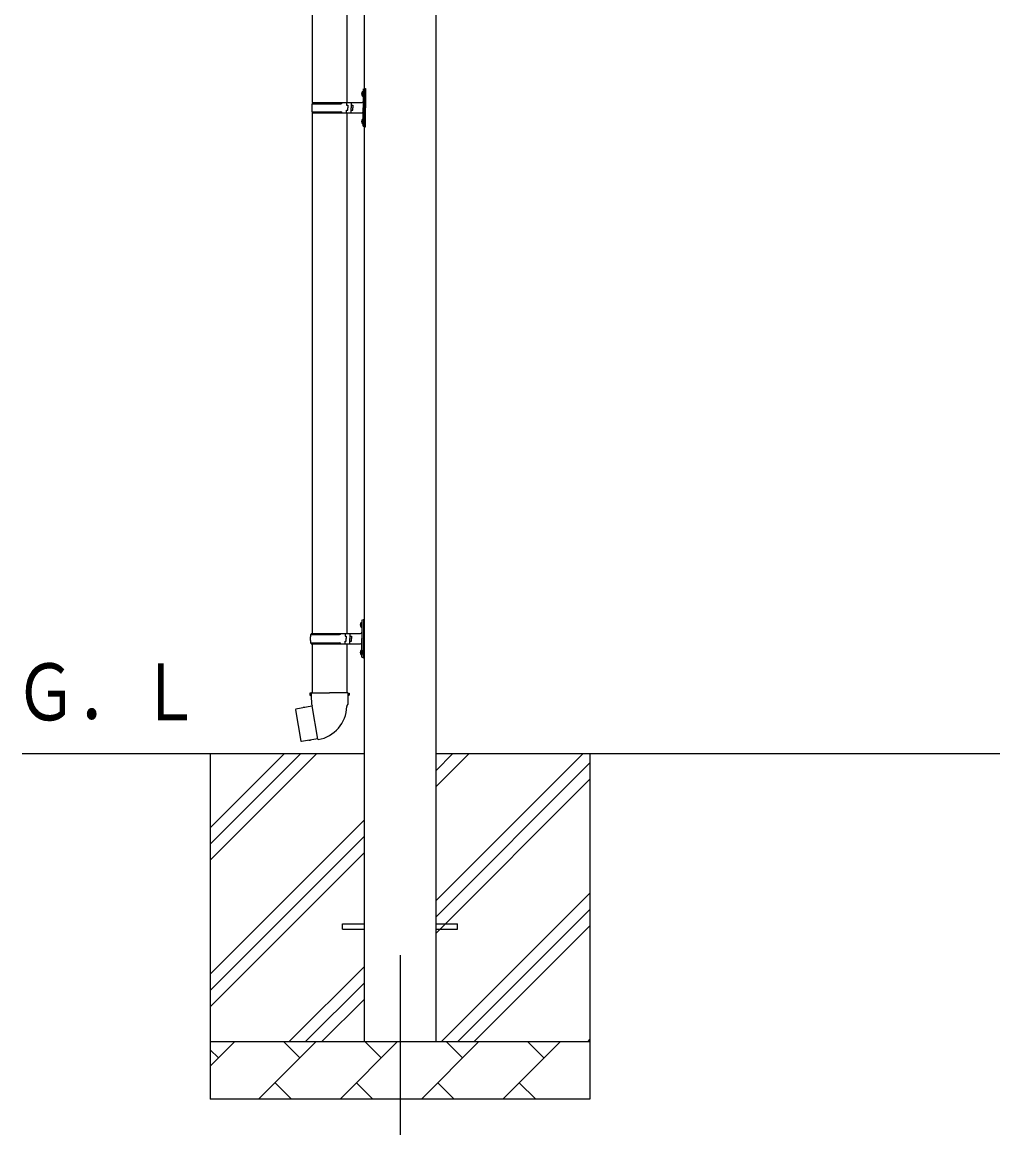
# Model space of a CAD drawing. Units: millimetres, scale not verified. Extents: x -12615 to 12615, y -8910 to 8910.
# Drawn here: x -1695 to -8, y -5632 to -3711 of the extents above; entities that cross this region are included whole.
import ezdxf
from ezdxf.enums import TextEntityAlignment as Align

# ---------------------------------------------------------------- set-up
doc = ezdxf.new("R2010")
doc.units = ezdxf.units.MM
doc.header["$LTSCALE"] = 40
for name, color, linetype in [('0-3_YKK_12', 2, 'Continuous'), ('0-4_YKK_13', 4, 'Continuous'), ('0-5_YKK_A1', 4, 'Continuous')]:
    doc.layers.add(name, color=color, linetype=linetype)
doc.styles.add('ＭＳ ゴシック', font='')
doc.styles.get('ＭＳ ゴシック').set_extended_font_data('MS Gothic')

msp = doc.modelspace()

# ---------------------------------------------------------------- linework, layer by layer
at = {"layer": '0-3_YKK_12'}
msp.add_line((-1038.18, -5332.18), (-1038.18, -5832.18), dxfattribs=at)
at = {"layer": '0-4_YKK_13'}
for p, q in [((-1190.68, -2946.18), (-1190.68, -3850.68)), ((-1130.68, -2946.18), (-1130.68, -3850.68)), ((-1104.48, -3833.54), (-1102.43, -3834.53)), ((-1103.21, -3831.53), (-1102.58, -3831.53)), ((-1103.21, -3831.53), (-1103.21, -3839.83)), ((-1103.21, -3839.83), (-1102.58, -3839.83)), ((-1102.58, -3831.53), (-1102.58, -3839.83)), ((-1102.58, -3831.53), (-1102.18, -3831.93)), ((-1102.58, -3839.83), (-1102.18, -3839.43)), ((-1102.43, -3834.53), (-1101.82, -3835.68)), ((-1102.18, -3827.68), (-1099.18, -3826.18)), ((-1102.18, -3827.68), (-1102.18, -3859.68)), ((-1102.18, -3831.93), (-1102.18, -3839.43)), ((-1099.18, -3826.18), (-1099.18, -3859.68)), ((-1099.18, -3826.18), (-1098.18, -3826.18)), ((-1098.18, -3826.18), (-1098.18, -3859.68)), ((-1191.18, -3852.68), (-1140.85, -3852.68)), ((-1190.18, -3850.68), (-1104.18, -3850.68)), ((-1190.18, -3850.68), (-1190.18, -3852.68)), ((-1131.18, -3850.68), (-1131.18, -3855.18)), ((-1131.18, -3855.18), (-1129.18, -3855.18)), ((-1129.18, -3855.18), (-1129.18, -3859.68)), ((-1129.18, -3864.18), (-1129.18, -3859.68)), ((-1123.18, -3850.68), (-1123.18, -3859.68)), ((-1123.18, -3855.18), (-1120.18, -3855.18)), ((-1123.18, -3868.68), (-1123.18, -3859.68)), ((-1120.18, -3855.18), (-1120.18, -3859.68)), ((-1120.18, -3864.18), (-1120.18, -3859.68)), ((-1102.18, -3891.68), (-1102.18, -3859.68)), ((-1099.18, -3893.18), (-1099.18, -3859.68)), ((-1098.18, -3893.18), (-1098.18, -3859.68)), ((-1191.18, -3866.68), (-1140.85, -3866.68)), ((-1190.68, -3868.68), (-1190.68, -4773.18)), ((-1190.18, -3868.68), (-1190.18, -3866.68)), ((-1190.18, -3868.68), (-1104.18, -3868.68)), ((-1131.18, -3868.68), (-1131.18, -3864.18)), ((-1131.18, -3864.18), (-1129.18, -3864.18)), ((-1130.68, -3868.68), (-1130.68, -4773.18)), ((-1123.18, -3864.18), (-1120.18, -3864.18)), ((-1103.21, -3879.53), (-1102.58, -3879.53)), ((-1103.21, -3879.53), (-1103.21, -3887.83)), ((-1102.58, -3879.53), (-1102.58, -3887.83)), ((-1102.58, -3879.53), (-1102.18, -3879.93)), ((-1102.18, -3879.93), (-1102.18, -3887.43)), ((-1104.48, -3881.54), (-1102.43, -3882.53)), ((-1103.21, -3887.83), (-1102.58, -3887.83)), ((-1102.58, -3887.83), (-1102.18, -3887.43)), ((-1102.43, -3882.53), (-1101.82, -3883.68)), ((-1102.18, -3891.68), (-1099.18, -3893.18)), ((-1099.18, -3893.18), (-1098.18, -3893.18)), ((-1106.98, -4756.04), (-1104.93, -4757.03)), ((-1105.71, -4754.03), (-1105.08, -4754.03)), ((-1105.71, -4754.03), (-1105.71, -4762.33)), ((-1105.71, -4762.33), (-1105.08, -4762.33)), ((-1105.08, -4754.03), (-1105.08, -4762.33)), ((-1105.08, -4754.03), (-1104.68, -4754.43)), ((-1105.08, -4762.33), (-1104.68, -4761.93)), ((-1104.93, -4757.03), (-1104.32, -4758.18)), ((-1104.68, -4750.18), (-1101.68, -4748.68)), ((-1104.68, -4750.18), (-1104.68, -4782.18)), ((-1104.68, -4754.43), (-1104.68, -4761.93)), ((-1101.68, -4748.68), (-1101.68, -4782.18)), ((-1101.68, -4748.68), (-1100.68, -4748.68)), ((-1100.68, -4748.68), (-1100.68, -4782.18)), ((-1193.68, -4775.18), (-1143.35, -4775.18)), ((-1192.68, -4773.18), (-1106.68, -4773.18)), ((-1192.68, -4773.18), (-1192.68, -4775.18)), ((-1133.68, -4773.18), (-1133.68, -4777.68)), ((-1133.68, -4777.68), (-1131.68, -4777.68)), ((-1131.68, -4777.68), (-1131.68, -4782.18)), ((-1131.68, -4786.68), (-1131.68, -4782.18)), ((-1125.68, -4773.18), (-1125.68, -4782.18)), ((-1125.68, -4777.68), (-1122.68, -4777.68)), ((-1125.68, -4791.18), (-1125.68, -4782.18)), ((-1122.68, -4777.68), (-1122.68, -4782.18)), ((-1122.68, -4786.68), (-1122.68, -4782.18)), ((-1104.68, -4814.18), (-1104.68, -4782.18)), ((-1101.68, -4815.68), (-1101.68, -4782.18)), ((-1100.68, -4815.68), (-1100.68, -4782.18)), ((-1193.68, -4789.18), (-1143.35, -4789.18)), ((-1192.68, -4791.18), (-1192.68, -4789.18)), ((-1192.68, -4791.18), (-1106.68, -4791.18)), ((-1190.68, -4791.18), (-1190.68, -4876.11)), ((-1133.68, -4791.18), (-1133.68, -4786.68)), ((-1133.68, -4786.68), (-1131.68, -4786.68)), ((-1130.68, -4791.18), (-1130.68, -4876.11)), ((-1125.68, -4786.68), (-1122.68, -4786.68)), ((-1105.71, -4802.03), (-1105.08, -4802.03)), ((-1105.71, -4802.03), (-1105.71, -4810.33)), ((-1105.08, -4802.03), (-1105.08, -4810.33)), ((-1105.08, -4802.03), (-1104.68, -4802.43)), ((-1104.68, -4802.43), (-1104.68, -4809.93)), ((-1106.98, -4804.04), (-1104.93, -4805.03)), ((-1105.71, -4810.33), (-1105.08, -4810.33)), ((-1105.08, -4810.33), (-1104.68, -4809.93)), ((-1104.93, -4805.03), (-1104.32, -4806.18)), ((-1104.68, -4814.18), (-1101.68, -4815.68)), ((-1101.68, -4815.68), (-1100.68, -4815.68)), ((-1192.53, -4876.11), (-1194.68, -4876.89)), ((-1194.68, -4876.89), (-1194.68, -4880.51)), ((-1192.53, -4876.11), (-1160.68, -4876.11)), ((-1192.53, -4876.11), (-1192.44, -4881.33)), ((-1128.83, -4876.11), (-1160.68, -4876.11)), ((-1128.83, -4876.11), (-1126.68, -4876.89)), ((-1126.68, -4876.89), (-1126.68, -4880.51)), ((-1194.68, -4880.51), (-1192.44, -4881.33)), ((-1192.44, -4881.33), (-1192.18, -4896.11)), ((-1192.18, -4896.11), (-1190.83, -4898.11)), ((-1191.02, -4898.31), (-1191.02, -4899.02)), ((-1190.83, -4898.11), (-1190.86, -4898.12)), ((-1130.49, -4898.05), (-1130.56, -4900.21)), ((-1129.18, -4896.11), (-1130.49, -4898.05)), ((-1126.68, -4880.51), (-1128.92, -4881.33)), ((-1219.14, -4904.56), (-1219.95, -4905.73)), ((-1219.95, -4905.73), (-1210.33, -4960.29)), ((-1191.27, -4899.31), (-1219.14, -4904.56)), ((-1206.4, -4901.96), (-1206.61, -4902.2)), ((-1180.91, -4956.61), (-1191.05, -4899.13)), ((-1180.61, -4957.37), (-1180.85, -4956.71)), ((-1196.3, -4959.2), (-1196.58, -4959.05)), ((-1138.18, -5277.68), (-1100.68, -5277.68)), ((-1138.18, -5286.68), (-1138.18, -5277.68)), ((-975.68, -5277.68), (-938.18, -5277.68)), ((-938.18, -5286.68), (-938.18, -5277.68)), ((-1138.18, -5286.68), (-1100.68, -5286.68)), ((-975.68, -5286.68), (-938.18, -5286.68))]:
    msp.add_line(p, q, dxfattribs=at)
for points in [[(-1104.48, -3837.83), (-1102.43, -3836.83), (-1101.82, -3835.68)], [(-1104.48, -3885.83), (-1102.43, -3884.83), (-1101.82, -3883.68)], [(-1106.98, -4760.33), (-1104.93, -4759.33), (-1104.32, -4758.18)], [(-1106.98, -4808.33), (-1104.93, -4807.33), (-1104.32, -4806.18)], [(-1128.83, -4876.11), (-1128.92, -4881.33), (-1129.18, -4896.11)], [(-1204.15, -4901.74), (-1204.43, -4901.59), (-1206.4, -4901.96)], [(-1181.18, -4956.51), (-1209.17, -4961.11), (-1210.33, -4960.29)], [(-1194.12, -4958.64), (-1194.33, -4958.88), (-1196.3, -4959.2)]]:
    msp.add_lwpolyline(points, dxfattribs=at)
for centre, radius, start, end in [((-1098.88, -3835.68), 6, 136.21765, 223.78235), ((-1142.43, -3859.68), 49.25, 171.82876, 180.00002), ((-1142.43, -3859.68), 49.25, 180.00002, 188.17127), ((-1140.85, -3850.68), 2, 270, 359.99998), ((-1104.18, -3848.68), 2, 270, 359.99998), ((-1140.85, -3868.68), 2, 0.00005, 90.00004), ((-1098.88, -3883.68), 6, 136.21765, 223.78235), ((-1104.18, -3870.68), 2, 0.00005, 90.00004), ((-1101.38, -4758.18), 6, 136.21765, 223.78235), ((-1144.93, -4782.18), 49.25, 171.82876, 180.00002), ((-1144.93, -4782.18), 49.25, 180.00002, 188.17127), ((-1143.35, -4773.18), 2, 270, 359.99998), ((-1106.68, -4771.18), 2, 270, 359.99998), ((-1143.35, -4791.18), 2, 0.00005, 90.00004), ((-1101.38, -4806.18), 6, 136.21765, 223.78235), ((-1106.68, -4793.18), 2, 0.00005, 90.00004), ((-1191.32, -4899.02), 0.3, 280.66842, 0), ((-1190.82, -4898.31), 0.2, 100, 180), ((-1190.83, -4898.11), 60.3, 279.96938, 358), ((-1181.13, -4956.81), 0.3, 20, 99.33158), ((-1180.42, -4957.3), 0.2, 200, 279.96938)]:
    msp.add_arc(centre, radius, start, end, dxfattribs=at)
at = {"layer": '0-5_YKK_A1'}
for p, q in [((-1100.68, -2684.68), (-1100.68, -5482.18)), ((-975.68, -5482.18), (-975.68, -2684.68)), ((-1100.68, -4982.18), (-1694.84, -4982.18)), ((-1368.18, -4982.18), (-1368.18, -5582.18)), ((-1368.18, -5167.23), (-1183.13, -4982.18)), ((-1368.18, -5138.95), (-1211.41, -4982.18)), ((-1368.18, -5110.67), (-1239.7, -4982.18)), ((299.32, -4982.18), (-975.68, -4982.18)), ((-975.68, -5237.28), (-720.58, -4982.18)), ((-975.68, -5039.29), (-918.57, -4982.18)), ((-975.68, -5011.01), (-946.85, -4982.18)), ((-708.18, -4982.18), (-708.18, -5582.18)), ((-975.68, -5265.57), (-708.18, -4998.07)), ((-975.68, -5293.85), (-708.18, -5026.35)), ((-1368.18, -5365.22), (-1100.68, -5097.72)), ((-1368.18, -5393.51), (-1100.68, -5126.01)), ((-1368.18, -5421.79), (-1100.68, -5154.29)), ((-966.02, -5482.18), (-708.18, -5224.34)), ((-937.74, -5482.18), (-708.18, -5252.62)), ((-909.45, -5482.18), (-708.18, -5280.91)), ((-1230.58, -5482.18), (-1100.68, -5352.28)), ((-1202.29, -5482.18), (-1100.68, -5380.57)), ((-1174.01, -5482.18), (-1100.68, -5408.85)), ((-1368.18, -5482.18), (-708.18, -5482.18)), ((-1368.18, -5525.08), (-1325.28, -5482.18)), ((-1283.86, -5582.18), (-1183.86, -5482.18)), ((-1212.42, -5510.74), (-1240.97, -5482.18)), ((-1142.44, -5582.18), (-1042.44, -5482.18)), ((-1071, -5510.74), (-1099.55, -5482.18)), ((-1001.02, -5582.18), (-901.02, -5482.18)), ((-929.57, -5510.74), (-958.13, -5482.18)), ((-859.6, -5582.18), (-759.6, -5482.18)), ((-788.15, -5510.74), (-816.71, -5482.18)), ((-711.46, -5482.18), (-708.18, -5478.9)), ((-1353.84, -5510.74), (-1368.18, -5496.4)), ((-1255.31, -5553.63), (-1226.76, -5582.18)), ((-1113.89, -5553.63), (-1085.33, -5582.18)), ((-972.47, -5553.63), (-943.91, -5582.18)), ((-831.05, -5553.63), (-802.49, -5582.18)), ((-708.18, -5582.18), (-1368.18, -5582.18))]:
    msp.add_line(p, q, dxfattribs=at)

# ---------------------------------------------------------------- texts
at = {"layer": '0-5_YKK_A1', "style": 'ＭＳ ゴシック', "width": 0.8}
msp.add_text('Ｇ．Ｌ', height=98.97, dxfattribs=at).set_placement((-1707.75, -4953.73), align=Align.BOTTOM_LEFT)

doc.saveas('drawing.dxf')
